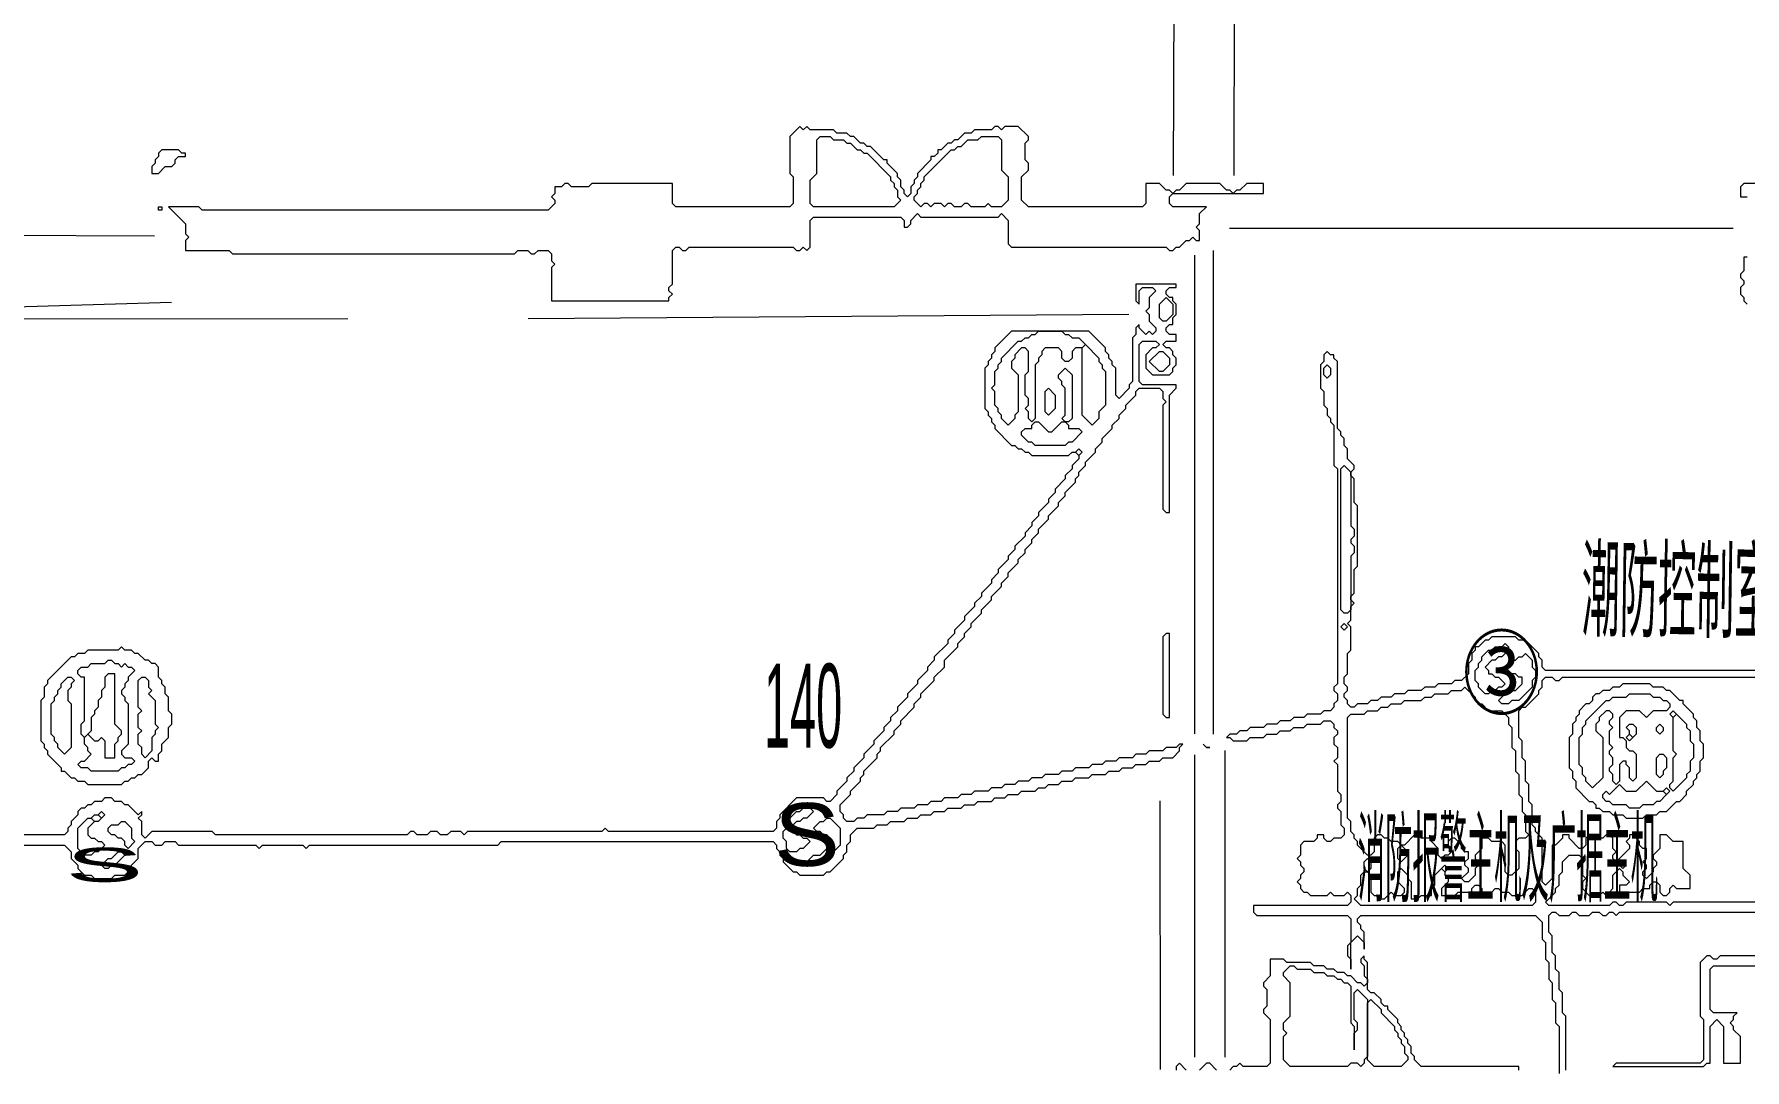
# Model space of a CAD drawing. Extents: x 20 to 3943, y 20 to 2783.
# Drawn here: x 2031 to 2540, y 1856 to 2164 of the extents above; entities that cross this region are included whole.
import ezdxf

# ---------------------------------------------------------------- set-up
doc = ezdxf.new("R2010")
doc.units = 0
for name, color, linetype, lineweight in [('OCR_TEXT', 6, 'Continuous', 0), ('TRACE_CURVE', 6, 'Continuous', 0), ('TRACE_STRAIGHT', 5, 'Continuous', 0), ('TRACE_TEXT_SYMBOL', 6, 'Continuous', 0)]:
    doc.layers.add(name, color=color, linetype=linetype, lineweight=lineweight)
doc.styles.add('wqy-unicode', font='wqy-unicode.lff')

msp = doc.modelspace()

# ---------------------------------------------------------------- linework, layer by layer
at = {"layer": 'TRACE_CURVE', "color": 6}
for points in [[(2359, 2090), (2359, 2085), (2360, 2084), (2360, 2088), (2361, 2089), (2364, 2089), (2365, 2088), (2363, 2086), (2363, 2083), (2362, 2082), (2363, 2081), (2363, 2079), (2365, 2077), (2365, 2076), (2364, 2075), (2363, 2076), (2362, 2075), (2360, 2077), (2360, 2078), (2359, 2077), (2359, 2075), (2358, 2074), (2358, 2061), (2357, 2060), (2357, 2059), (2354, 2056), (2353, 2057), (2353, 2065), (2352, 2066), (2352, 2067), (2351, 2068), (2351, 2069), (2350, 2070), (2350, 2071), (2345, 2076), (2322, 2076), (2317, 2071), (2317, 2070), (2316, 2069), (2316, 2068), (2315, 2067), (2315, 2066), (2314, 2065), (2314, 2053), (2315, 2052), (2315, 2051), (2316, 2050), (2316, 2049), (2317, 2048), (2317, 2047), (2322, 2042), (2323, 2042), (2324, 2041), (2325, 2041), (2326, 2040), (2327, 2040), (2328, 2039), (2339, 2039), (2340, 2040), (2341, 2040), (2342, 2039), (2342, 2038), (2340, 2036), (2340, 2035)], [(2369, 2057), (2371, 2059), (2371, 2060), (2361, 2060), (2360, 2061), (2360, 2072), (2361, 2073), (2365, 2073), (2366, 2072), (2365, 2071), (2364, 2071), (2362, 2069), (2362, 2065), (2364, 2063), (2369, 2063), (2370, 2064), (2370, 2065), (2371, 2066), (2371, 2068), (2370, 2069), (2370, 2070), (2369, 2071), (2368, 2071), (2367, 2072), (2368, 2073), (2371, 2073), (2371, 2075), (2369, 2075), (2368, 2076), (2368, 2077), (2369, 2078), (2370, 2078), (2370, 2080), (2371, 2081), (2371, 2084), (2370, 2085), (2370, 2086), (2369, 2086), (2368, 2087), (2368, 2088), (2369, 2089), (2371, 2089), (2371, 2090), (2359, 2090)], [(2416, 2070), (2415, 2069), (2415, 2067), (2414, 2066), (2414, 2059), (2415, 2058), (2415, 2054), (2416, 2053), (2416, 2051), (2417, 2050), (2417, 2049), (2418, 2048), (2418, 2036), (2419, 2035), (2419, 1971), (2418, 1970), (2418, 1969), (2419, 1968), (2419, 1966), (2418, 1965), (2418, 1964), (2417, 1963), (2415, 1963), (2414, 1962), (2410, 1962), (2409, 1961), (2406, 1961), (2405, 1960), (2402, 1960), (2401, 1959), (2398, 1959), (2397, 1958), (2393, 1958), (2392, 1957), (2390, 1957), (2389, 1956), (2387, 1956), (2386, 1955), (2387, 1955), (2388, 1954), (2392, 1954), (2393, 1955), (2397, 1955), (2398, 1956), (2401, 1956), (2402, 1957), (2405, 1957), (2406, 1958), (2409, 1958), (2410, 1959), (2414, 1959), (2415, 1960), (2417, 1960), (2418, 1959), (2418, 1958), (2419, 1957), (2419, 1956), (2418, 1955), (2418, 1953), (2419, 1952), (2419, 1949), (2418, 1948), (2419, 1947), (2419, 1939)], [(2424, 2035), (2424, 2036), (2422, 2038), (2422, 2041), (2421, 2042), (2421, 2044), (2420, 2045), (2420, 2046), (2419, 2047), (2419, 2067), (2418, 2068), (2418, 2069), (2417, 2069), (2416, 2070)], [(2293, 1964), (2293, 1965), (2295, 1967), (2295, 1968), (2299, 1972), (2299, 1973), (2302, 1976), (2302, 1978), (2306, 1982), (2306, 1983), (2308, 1985), (2308, 1986), (2310, 1988), (2310, 1989), (2313, 1992), (2313, 1993), (2316, 1996), (2316, 1997), (2319, 2000), (2319, 2001), (2321, 2003), (2321, 2004), (2324, 2007), (2324, 2008), (2326, 2010), (2326, 2011), (2328, 2013), (2328, 2014), (2330, 2016), (2330, 2017), (2333, 2020), (2333, 2021), (2336, 2024), (2336, 2025), (2338, 2027), (2338, 2028), (2341, 2031), (2341, 2032), (2342, 2033), (2342, 2034), (2344, 2036), (2344, 2037), (2347, 2040), (2347, 2041), (2349, 2043), (2349, 2044), (2352, 2047), (2352, 2048), (2354, 2050), (2354, 2051), (2356, 2053), (2356, 2054), (2359, 2057), (2359, 2058), (2360, 2059), (2366, 2059), (2367, 2058), (2367, 2056), (2368, 2055), (2367, 2054), (2367, 2023), (2368, 2022), (2369, 2022), (2369, 2057)], [(2340, 2035), (2338, 2033), (2338, 2032), (2335, 2029), (2335, 2028), (2333, 2026), (2333, 2025), (2330, 2022), (2330, 2021), (2328, 2019), (2328, 2018), (2326, 2016), (2326, 2015), (2323, 2012), (2323, 2011), (2321, 2009), (2321, 2008), (2318, 2005), (2318, 2004), (2316, 2002), (2316, 2001), (2313, 1998), (2313, 1997), (2311, 1995), (2311, 1994), (2308, 1991), (2308, 1990), (2305, 1987), (2305, 1986), (2303, 1984), (2303, 1983), (2299, 1979), (2299, 1978), (2297, 1976), (2297, 1975), (2294, 1972), (2294, 1971), (2291, 1968), (2291, 1967), (2288, 1964), (2288, 1963), (2286, 1961), (2286, 1960), (2284, 1958), (2284, 1957), (2281, 1954), (2281, 1953), (2278, 1950), (2278, 1949), (2275, 1946), (2275, 1945), (2273, 1943), (2273, 1942), (2270, 1939), (2270, 1938), (2268, 1936), (2267, 1936), (2266, 1937), (2258, 1937), (2253, 1932), (2253, 1931), (2252, 1930), (2252, 1928), (2251, 1927)], [(2661, 1975), (2481, 1975), (2480, 1976), (2480, 1978), (2479, 1979), (2479, 1980), (2475, 1984), (2473, 1984), (2472, 1985), (2465, 1985), (2464, 1984), (2463, 1984), (2461, 1982), (2460, 1982), (2460, 1981), (2459, 1980), (2459, 1978), (2458, 1977), (2458, 1974), (2456, 1972), (2454, 1972), (2453, 1971), (2449, 1971), (2448, 1970), (2445, 1970), (2444, 1969), (2440, 1969), (2439, 1968), (2436, 1968), (2435, 1967), (2432, 1967), (2431, 1966), (2429, 1966), (2428, 1965), (2425, 1965), (2424, 1964), (2423, 1964), (2422, 1965), (2422, 1966), (2421, 1967), (2421, 1968), (2422, 1969), (2422, 1970), (2421, 1971), (2421, 1973), (2422, 1974), (2422, 1980), (2423, 1981), (2423, 1988), (2422, 1989), (2423, 1990), (2423, 1994), (2424, 1995), (2423, 1996), (2423, 1997), (2424, 1998), (2424, 2005), (2425, 2006), (2425, 2024), (2424, 2025), (2424, 2032), (2423, 2033), (2423, 2034), (2424, 2035)], [(2474, 1954), (2473, 1955), (2473, 1963), (2474, 1964), (2475, 1964), (2479, 1968), (2479, 1969), (2480, 1970), (2480, 1972), (2481, 1973), (2483, 1973), (2484, 1972), (2485, 1972), (2486, 1973), (2556, 1973)], [(2449, 1920), (2449, 1922), (2447, 1924), (2447, 1925), (2444, 1925), (2443, 1926), (2442, 1926), (2439, 1923), (2438, 1923), (2437, 1924), (2435, 1924), (2434, 1925), (2433, 1925), (2432, 1926), (2431, 1926), (2430, 1925), (2430, 1921), (2429, 1920), (2428, 1920), (2425, 1923), (2425, 1924), (2424, 1925), (2424, 1926), (2423, 1927), (2423, 1930), (2422, 1931), (2422, 1961), (2423, 1962), (2427, 1962), (2428, 1963), (2431, 1963), (2432, 1964), (2434, 1964), (2435, 1965), (2438, 1965), (2439, 1966), (2444, 1966), (2445, 1967), (2447, 1967), (2448, 1968), (2452, 1968), (2453, 1969), (2456, 1969)], [(2456, 1969), (2457, 1970), (2460, 1967), (2460, 1966), (2461, 1965), (2462, 1965), (2464, 1963), (2468, 1963), (2470, 1961), (2470, 1959), (2471, 1958), (2471, 1952), (2472, 1951), (2472, 1945), (2473, 1944), (2473, 1938), (2474, 1937), (2474, 1933), (2475, 1932), (2475, 1927), (2476, 1926), (2475, 1925), (2473, 1925), (2472, 1924), (2472, 1922), (2473, 1921), (2473, 1916), (2471, 1914), (2470, 1914), (2469, 1915), (2469, 1923), (2468, 1924), (2465, 1924), (2464, 1925), (2462, 1925), (2462, 1922), (2460, 1920), (2460, 1919), (2461, 1918), (2461, 1917), (2460, 1916), (2460, 1914), (2458, 1912), (2457, 1912), (2456, 1913), (2458, 1915), (2458, 1916), (2457, 1917), (2457, 1918), (2458, 1919), (2458, 1921), (2457, 1921), (2456, 1922), (2456, 1923), (2454, 1925), (2453, 1925), (2452, 1924), (2452, 1923), (2453, 1922), (2453, 1921), (2452, 1920), (2451, 1920), (2450, 1919), (2449, 1920)], [(2368, 1952), (2367, 1951), (2363, 1951), (2362, 1950), (2359, 1950), (2358, 1949), (2354, 1949), (2353, 1948), (2350, 1948), (2349, 1947), (2346, 1947), (2345, 1946), (2341, 1946), (2340, 1945), (2337, 1945), (2336, 1944), (2332, 1944), (2331, 1943), (2328, 1943), (2327, 1942), (2324, 1942), (2323, 1941), (2320, 1941), (2319, 1940), (2316, 1940), (2315, 1939), (2311, 1939), (2310, 1938), (2307, 1938), (2306, 1937), (2302, 1937), (2301, 1936), (2298, 1936), (2297, 1935), (2294, 1935), (2293, 1934), (2289, 1934), (2288, 1933), (2285, 1933), (2284, 1932), (2279, 1932), (2278, 1931), (2276, 1931), (2275, 1930), (2273, 1930), (2272, 1931), (2272, 1932), (2271, 1933), (2271, 1935), (2274, 1938), (2274, 1939), (2277, 1942), (2277, 1943), (2278, 1944), (2278, 1945), (2282, 1949), (2282, 1950), (2283, 1951), (2283, 1952), (2287, 1956), (2287, 1957), (2289, 1959), (2289, 1960), (2293, 1964)], [(2254, 1919), (2254, 1918), (2257, 1915), (2258, 1915), (2259, 1914), (2266, 1914), (2267, 1915), (2268, 1915), (2272, 1919), (2272, 1920), (2273, 1921), (2273, 1923), (2274, 1924), (2274, 1926), (2276, 1928), (2281, 1928), (2282, 1929), (2285, 1929), (2286, 1930), (2290, 1930), (2291, 1931), (2294, 1931), (2295, 1932), (2298, 1932), (2299, 1933), (2302, 1933), (2303, 1934), (2307, 1934), (2308, 1935), (2311, 1935), (2312, 1936), (2316, 1936), (2317, 1937), (2320, 1937), (2321, 1938), (2324, 1938), (2325, 1939), (2329, 1939), (2330, 1940), (2332, 1940), (2333, 1941), (2336, 1941), (2337, 1942), (2340, 1942), (2341, 1943), (2345, 1943), (2346, 1944), (2350, 1944), (2351, 1945), (2354, 1945), (2355, 1946), (2358, 1946), (2359, 1947), (2362, 1947), (2363, 1948), (2366, 1948), (2367, 1949), (2370, 1949), (2372, 1951), (2372, 1952), (2373, 1953), (2372, 1953), (2371, 1952), (2368, 1952)], [(2522, 1924), (2519, 1924), (2517, 1926), (2515, 1926), (2515, 1922), (2513, 1920), (2513, 1919), (2514, 1918), (2514, 1917), (2513, 1916), (2513, 1915), (2511, 1913), (2510, 1914), (2510, 1915), (2511, 1916), (2511, 1917), (2510, 1918), (2511, 1919), (2511, 1922), (2510, 1922), (2509, 1923), (2509, 1924), (2507, 1926), (2506, 1926), (2506, 1925), (2505, 1924), (2506, 1923), (2506, 1922), (2502, 1918), (2501, 1919), (2501, 1920), (2502, 1921), (2501, 1922), (2501, 1925), (2500, 1926), (2499, 1926), (2498, 1925), (2496, 1925), (2495, 1926), (2494, 1926), (2493, 1925), (2493, 1923), (2492, 1922), (2491, 1922), (2488, 1925), (2488, 1926), (2486, 1926), (2486, 1925), (2484, 1923), (2483, 1923), (2483, 1913), (2481, 1911), (2480, 1912), (2480, 1925), (2478, 1927), (2478, 1928), (2477, 1929), (2477, 1935), (2476, 1936), (2476, 1941), (2475, 1942), (2475, 1948), (2474, 1949), (2474, 1954)], [(2251, 1927), (2202, 1927), (2201, 1928), (2200, 1927), (2160, 1927), (2159, 1926), (2158, 1927), (2155, 1927), (2154, 1926), (2152, 1926), (2151, 1927), (2149, 1927), (2148, 1926), (2145, 1926), (2144, 1927), (2143, 1927), (2142, 1926), (2085, 1926), (2084, 1927), (2066, 1927), (2064, 1925), (2063, 1926), (2063, 1930), (2062, 1931), (2063, 1932), (2063, 1933), (2062, 1932), (2059, 1935), (2058, 1935), (2057, 1936), (2055, 1936), (2054, 1937), (2052, 1937), (2051, 1936), (2049, 1936), (2048, 1935), (2047, 1935), (2046, 1934), (2045, 1934), (2044, 1933), (2044, 1932), (2042, 1930), (2042, 1929), (2041, 1928), (2041, 1927), (2040, 1926), (1979, 1926)], [(2419, 1939), (2420, 1938), (2420, 1936), (2419, 1935), (2419, 1934), (2420, 1933), (2420, 1929), (2421, 1928), (2421, 1926), (2420, 1925), (2418, 1925), (2417, 1924), (2416, 1924), (2415, 1925), (2415, 1926), (2413, 1926), (2413, 1925), (2412, 1924), (2409, 1924), (2408, 1923), (2408, 1920), (2407, 1919), (2408, 1918), (2408, 1917), (2409, 1916), (2409, 1915), (2408, 1914), (2408, 1913), (2407, 1912), (2408, 1911), (2408, 1910), (2409, 1909), (2410, 1909), (2411, 1908), (2416, 1908), (2417, 1909), (2418, 1908), (2421, 1908), (2422, 1909), (2423, 1908), (2423, 1906), (2422, 1905), (2394, 1905), (2394, 1903), (2395, 1902), (2422, 1902), (2423, 1901), (2423, 1894), (2422, 1893), (2422, 1890), (2423, 1889), (2423, 1886), (2423, 1894), (2425, 1896), (2427, 1894), (2427, 1892), (2427, 1897), (2426, 1898), (2426, 1899), (2425, 1900), (2425, 1901), (2426, 1902), (2478, 1902), (2480, 1900)], [(1984, 1923), (2040, 1923), (2042, 1921), (2042, 1919), (2044, 1917), (2044, 1916), (2046, 1914), (2048, 1914), (2049, 1913), (2054, 1913), (2055, 1914), (2058, 1914), (2059, 1915), (2059, 1916), (2062, 1919), (2062, 1922), (2064, 1924), (2066, 1924), (2067, 1923), (2069, 1923), (2070, 1924), (2073, 1924), (2074, 1923), (2097, 1923), (2098, 1922), (2099, 1923), (2111, 1923), (2112, 1922), (2113, 1923), (2169, 1923), (2170, 1924), (2251, 1924), (2252, 1923), (2252, 1922), (2253, 1921), (2253, 1920), (2254, 1919)], [(2551, 1906), (2519, 1906), (2518, 1905), (2517, 1906), (2505, 1906), (2504, 1905), (2503, 1905), (2502, 1906), (2501, 1906), (2500, 1905), (2482, 1905), (2481, 1906), (2484, 1909), (2484, 1910), (2485, 1911), (2485, 1914), (2486, 1915), (2486, 1918), (2488, 1920), (2491, 1920), (2492, 1919), (2492, 1914), (2493, 1913), (2492, 1912), (2492, 1910), (2494, 1908), (2497, 1908), (2498, 1909), (2499, 1908), (2500, 1908), (2500, 1909), (2501, 1910), (2501, 1914), (2503, 1916), (2504, 1915), (2504, 1914), (2506, 1912), (2505, 1911), (2503, 1911), (2503, 1909), (2504, 1908), (2505, 1908), (2506, 1909), (2509, 1909), (2510, 1910), (2512, 1910), (2512, 1911), (2513, 1912), (2514, 1912), (2515, 1911), (2515, 1909), (2516, 1908), (2517, 1908), (2518, 1909), (2518, 1910), (2519, 1911), (2520, 1910), (2524, 1910), (2524, 1914), (2522, 1916), (2522, 1924)], [(2480, 1900), (2480, 1895), (2481, 1894), (2481, 1889), (2482, 1888), (2482, 1883), (2483, 1882), (2483, 1877), (2484, 1876), (2484, 1870), (2485, 1869), (2485, 1855)], [(2487, 1856), (2487, 1872), (2486, 1873), (2486, 1879), (2485, 1880), (2485, 1885), (2484, 1886), (2484, 1890), (2483, 1891), (2483, 1896), (2482, 1897), (2482, 1902), (2483, 1903), (2484, 1903), (2485, 1902), (2488, 1902), (2489, 1903), (2490, 1903), (2491, 1902), (2494, 1902), (2495, 1903), (2497, 1903), (2498, 1902), (2499, 1902), (2500, 1903), (2501, 1903), (2502, 1902), (2503, 1903), (2550, 1903)], [(2427, 1890), (2426, 1889), (2426, 1888), (2427, 1887), (2427, 1884), (2428, 1883), (2428, 1882), (2427, 1881), (2426, 1882), (2425, 1882), (2423, 1884), (2422, 1884), (2421, 1885), (2419, 1885), (2418, 1886), (2416, 1886), (2415, 1887), (2412, 1887), (2411, 1888), (2404, 1888), (2403, 1889), (2399, 1889), (2399, 1884), (2397, 1882), (2397, 1881), (2398, 1880), (2398, 1875), (2397, 1874), (2397, 1873), (2399, 1871), (2399, 1858), (2398, 1857), (2391, 1857), (2390, 1858), (2389, 1857), (2388, 1857), (2387, 1856)], [(2473, 1856), (2473, 1857), (2444, 1857), (2442, 1859), (2442, 1860), (2441, 1861), (2441, 1863), (2440, 1864), (2440, 1865), (2439, 1866), (2439, 1867), (2438, 1868), (2438, 1869), (2437, 1870), (2437, 1871), (2434, 1874), (2434, 1875), (2433, 1875), (2432, 1876), (2432, 1877), (2430, 1879), (2429, 1879), (2428, 1880), (2428, 1888), (2427, 1889), (2427, 1890)], [(2561, 1890), (2533, 1890), (2532, 1889), (2531, 1889), (2530, 1890), (2529, 1890), (2527, 1888), (2527, 1872), (2528, 1871), (2528, 1859), (2527, 1858), (2502, 1858), (2501, 1857), (2528, 1857), (2529, 1858), (2530, 1858), (2530, 1869), (2532, 1871), (2534, 1869), (2534, 1858), (2539, 1858)], [(2539, 1858), (2539, 1866), (2537, 1868), (2537, 1869), (2536, 1870), (2537, 1871), (2537, 1872), (2538, 1873), (2531, 1873), (2530, 1874), (2530, 1886), (2531, 1887), (2554, 1887)], [(2374, 1856), (2372, 1858), (2371, 1857), (2371, 1856)], [(2383, 1856), (2381, 1858), (2380, 1858), (2378, 1856)]]:
    msp.add_lwpolyline(points, dxfattribs=at)
for points in [[(2368, 2086), (2370, 2084), (2370, 2081), (2368, 2079), (2367, 2079), (2366, 2080), (2366, 2084)], [(2329, 2075), (2330, 2076), (2337, 2076), (2338, 2075), (2339, 2075), (2340, 2074), (2342, 2074), (2344, 2072), (2343, 2071), (2341, 2071), (2340, 2070), (2340, 2068), (2339, 2067), (2338, 2067), (2337, 2068), (2337, 2070), (2336, 2071), (2332, 2071), (2331, 2070), (2331, 2069), (2330, 2068), (2330, 2067), (2329, 2066), (2329, 2050), (2328, 2049), (2327, 2050), (2327, 2052), (2326, 2053), (2327, 2054), (2327, 2056), (2326, 2057), (2326, 2063), (2327, 2064), (2327, 2070), (2326, 2071), (2325, 2071), (2323, 2069), (2323, 2068), (2322, 2067), (2322, 2065), (2324, 2063), (2324, 2052), (2323, 2051), (2323, 2050), (2321, 2048), (2319, 2050), (2319, 2051), (2318, 2052), (2318, 2053), (2317, 2054), (2317, 2058), (2316, 2059), (2317, 2060), (2317, 2064), (2318, 2065), (2318, 2066), (2319, 2067), (2319, 2068), (2324, 2073), (2325, 2073), (2326, 2074), (2327, 2074), (2328, 2075)], [(2343, 2071), (2344, 2072), (2348, 2068), (2348, 2067), (2349, 2066), (2349, 2065), (2350, 2064), (2350, 2054), (2348, 2052), (2348, 2050), (2346, 2048), (2343, 2051)], [(2366, 2070), (2367, 2070), (2369, 2068), (2369, 2066), (2367, 2064), (2366, 2064), (2363, 2067)], [(2338, 2065), (2340, 2063), (2340, 2050), (2339, 2049), (2338, 2049), (2337, 2050), (2338, 2051), (2338, 2059), (2337, 2060), (2337, 2061), (2336, 2062), (2336, 2063)], [(2415, 2065), (2416, 2066), (2417, 2065), (2417, 2063), (2416, 2062), (2415, 2063)], [(2332, 2058), (2333, 2059), (2335, 2057), (2335, 2053), (2333, 2051), (2332, 2052)], [(2328, 2048), (2329, 2049), (2330, 2049), (2333, 2046), (2334, 2046), (2337, 2049), (2338, 2049), (2339, 2048), (2339, 2047), (2342, 2047), (2343, 2046), (2340, 2043), (2339, 2043), (2338, 2042), (2329, 2042), (2328, 2043), (2327, 2043), (2325, 2045), (2325, 2046), (2326, 2047), (2328, 2047)], [(2341, 2040), (2342, 2041), (2343, 2040), (2342, 2039)], [(2420, 2035), (2421, 2036), (2423, 2034), (2423, 2018), (2424, 2017), (2424, 2015), (2423, 2014), (2423, 2013), (2424, 2012), (2424, 2010), (2423, 2009), (2423, 1993), (2422, 1992), (2421, 1992), (2420, 1993)], [(2420, 1988), (2421, 1989), (2422, 1988), (2421, 1987)], [(2468, 1982), (2469, 1983), (2470, 1982), (2470, 1981), (2468, 1979), (2467, 1979), (2466, 1978), (2465, 1978), (2463, 1976), (2464, 1975), (2464, 1974), (2465, 1974), (2466, 1973), (2467, 1973), (2469, 1971), (2468, 1970), (2467, 1970), (2466, 1969), (2465, 1969), (2464, 1968), (2463, 1968), (2461, 1970), (2461, 1971), (2460, 1972), (2460, 1975), (2461, 1976), (2461, 1977), (2462, 1978), (2462, 1979), (2464, 1981), (2465, 1981), (2466, 1982)], [(2474, 1979), (2475, 1980), (2477, 1978), (2477, 1976), (2478, 1975), (2478, 1973), (2477, 1972), (2477, 1970), (2473, 1966), (2471, 1966), (2470, 1965), (2468, 1965), (2467, 1966), (2469, 1968), (2470, 1968), (2471, 1969), (2472, 1969), (2474, 1971), (2474, 1973), (2473, 1973), (2472, 1974), (2471, 1974), (2469, 1976), (2471, 1978), (2472, 1978), (2473, 1979)], [(2047, 1931), (2048, 1931), (2049, 1930), (2047, 1928), (2047, 1926), (2048, 1925), (2049, 1925), (2050, 1924), (2051, 1924), (2052, 1923), (2050, 1921), (2049, 1921), (2048, 1920), (2046, 1920), (2044, 1922), (2044, 1928)], [(2048, 1931), (2049, 1932), (2050, 1932), (2051, 1931), (2050, 1930), (2049, 1930)], [(2050, 1932), (2051, 1933), (2052, 1932), (2051, 1931)], [(2259, 1933), (2260, 1934), (2262, 1934), (2263, 1933), (2261, 1931), (2260, 1931), (2259, 1930), (2258, 1930), (2257, 1929), (2257, 1927), (2258, 1926), (2259, 1926), (2260, 1925), (2261, 1925), (2262, 1924), (2260, 1922), (2259, 1922), (2258, 1921), (2256, 1921), (2255, 1922), (2255, 1924), (2254, 1925), (2254, 1927), (2255, 1928), (2255, 1930), (2258, 1933)], [(2266, 1930), (2267, 1931), (2268, 1931), (2271, 1928), (2271, 1923), (2266, 1918), (2265, 1918), (2264, 1917), (2262, 1917), (2261, 1918), (2263, 1920), (2265, 1920), (2268, 1923), (2268, 1925), (2267, 1926), (2266, 1926), (2265, 1927), (2264, 1927), (2263, 1928), (2265, 1930)], [(2056, 1929), (2057, 1930), (2058, 1930), (2060, 1928), (2060, 1925), (2061, 1924), (2059, 1922), (2058, 1923), (2058, 1924), (2057, 1925), (2056, 1925), (2055, 1926), (2054, 1926), (2053, 1927), (2053, 1928), (2054, 1929)], [(2056, 1921), (2057, 1921), (2058, 1920), (2055, 1917), (2054, 1917), (2053, 1916), (2052, 1916), (2051, 1917), (2053, 1919), (2054, 1919)], [(2437, 1922), (2438, 1923), (2440, 1921), (2440, 1920), (2438, 1918), (2437, 1919)], [(2437, 1915), (2438, 1916), (2440, 1914), (2440, 1913), (2441, 1912), (2441, 1907), (2443, 1907), (2444, 1908), (2447, 1908), (2447, 1910), (2448, 1911), (2448, 1914), (2450, 1916), (2451, 1915), (2451, 1914), (2452, 1913), (2452, 1912), (2450, 1910), (2450, 1908), (2454, 1908), (2455, 1909), (2459, 1909), (2459, 1910), (2460, 1911), (2461, 1911), (2462, 1910), (2462, 1909), (2463, 1908), (2465, 1908), (2465, 1909), (2466, 1910), (2467, 1910), (2468, 1909), (2470, 1909), (2471, 1908), (2474, 1908), (2476, 1910), (2477, 1910), (2478, 1909), (2478, 1906), (2477, 1905), (2426, 1905), (2424, 1907), (2425, 1908), (2425, 1910), (2426, 1911), (2426, 1914), (2427, 1915), (2428, 1915), (2429, 1914), (2429, 1909), (2430, 1908), (2431, 1908), (2432, 1907), (2433, 1907), (2435, 1909), (2436, 1908), (2438, 1908), (2439, 1909), (2439, 1910), (2437, 1912)], [(2427, 1918), (2428, 1919), (2429, 1918), (2429, 1916), (2428, 1915), (2427, 1916)], [(2450, 1916), (2451, 1917), (2452, 1916), (2451, 1915)], [(2503, 1917), (2504, 1918), (2505, 1917), (2504, 1916)], [(2405, 1887), (2406, 1887), (2407, 1886), (2411, 1886), (2412, 1885), (2415, 1885), (2416, 1884), (2418, 1884), (2419, 1883), (2420, 1883), (2421, 1882), (2422, 1882), (2423, 1881), (2423, 1870), (2424, 1869), (2424, 1862), (2424, 1867), (2425, 1868), (2425, 1870), (2424, 1871), (2424, 1879), (2425, 1880), (2428, 1877), (2428, 1860), (2427, 1859), (2427, 1858), (2426, 1857), (2425, 1858), (2423, 1858), (2422, 1857), (2405, 1857), (2403, 1859), (2403, 1866), (2404, 1867), (2403, 1868), (2403, 1870), (2405, 1872), (2405, 1882), (2403, 1884), (2403, 1885)], [(2428, 1876), (2429, 1877), (2432, 1874), (2432, 1873), (2436, 1869), (2436, 1868), (2437, 1867), (2437, 1866), (2438, 1865), (2438, 1864), (2439, 1863), (2439, 1861), (2440, 1860), (2440, 1859), (2438, 1857), (2430, 1857), (2428, 1859)]]:
    msp.add_lwpolyline(points, close=True, dxfattribs=at)
at = {"layer": 'TRACE_STRAIGHT', "color": 5}
for p, q in [((2370.18, 2122.37), (2370.46, 2193.63)), ((2388.31, 2122.37), (2388.36, 2193.62)), ((1696.85, 2105.8), (2066.84, 2104.41)), ((2386.88, 2106.71), (2536.88, 2106.69)), ((2376.48, 2098.63), (2376.48, 1956.12)), ((2382, 2100), (2382, 1956)), ((2021.89, 2083.2), (2071.92, 2084.64)), ((1983.13, 2079.59), (2124.38, 2079.81)), ((2178.12, 2079.74), (2356.88, 2081.03)), ((2385.48, 1951.13), (2385.49, 1859.87)), ((2376.47, 1949.88), (2376.48, 1859.87)), ((2366.18, 1936.13), (2366.23, 1856.13))]:
    msp.add_line(p, q, dxfattribs=at)
at = {"layer": 'TRACE_TEXT_SYMBOL', "color": 6}
for points in [[(2259, 2137), (2256, 2134), (2256, 2123), (2257, 2122), (2257, 2114), (2256, 2113), (2222, 2113), (2221, 2114), (2221, 2120), (2197, 2120), (2196, 2119), (2191, 2119), (2190, 2120), (2189, 2120), (2188, 2119), (2186, 2119), (2186, 2117), (2185, 2116), (2186, 2115), (2186, 2114), (2184, 2112), (2081, 2112), (2080, 2113), (2071, 2113), (2076, 2108), (2076, 2105), (2077, 2104), (2076, 2103), (2076, 2100), (2089, 2100), (2090, 2099), (2174, 2099), (2175, 2100), (2178, 2100), (2179, 2099), (2180, 2099), (2181, 2100), (2184, 2100), (2185, 2099), (2185, 2097), (2186, 2096), (2185, 2095), (2185, 2085), (2220, 2085), (2220, 2086), (2221, 2087), (2220, 2088), (2220, 2089), (2221, 2090), (2221, 2100), (2222, 2101), (2223, 2101), (2224, 2100), (2225, 2100), (2226, 2101), (2257, 2101), (2258, 2100), (2259, 2100), (2260, 2101), (2261, 2100), (2262, 2101), (2262, 2109), (2263, 2110), (2289, 2110)], [(2318, 2137), (2317, 2137), (2316, 2136), (2311, 2136), (2310, 2135), (2308, 2135), (2306, 2133), (2305, 2133), (2304, 2132), (2303, 2132), (2301, 2130), (2300, 2130), (2300, 2129), (2299, 2128), (2298, 2128), (2298, 2127), (2294, 2123), (2294, 2122), (2293, 2121), (2293, 2120), (2292, 2119), (2292, 2117), (2291, 2116), (2290, 2117), (2290, 2118), (2289, 2119), (2289, 2121), (2288, 2122), (2288, 2123), (2285, 2126), (2285, 2127), (2284, 2127), (2280, 2131), (2279, 2131), (2278, 2132), (2277, 2132), (2275, 2134), (2274, 2134), (2273, 2135), (2270, 2135), (2269, 2136), (2262, 2136), (2261, 2137), (2260, 2136), (2259, 2137)], [(2289, 2110), (2290, 2109), (2290, 2107), (2291, 2107), (2292, 2108), (2292, 2109), (2294, 2111), (2295, 2110), (2318, 2110), (2319, 2111), (2321, 2109), (2321, 2102), (2322, 2101), (2368, 2101), (2369, 2100), (2370, 2100), (2371, 2101), (2372, 2101), (2374, 2103), (2375, 2103), (2376, 2104), (2377, 2103), (2378, 2103), (2378, 2106), (2377, 2107), (2378, 2108), (2378, 2111), (2380, 2113), (2370, 2113), (2369, 2114), (2369, 2116), (2370, 2117), (2397, 2117), (2397, 2120), (2392, 2120), (2390, 2118), (2389, 2118), (2388, 2117), (2387, 2118), (2386, 2118), (2384, 2120), (2374, 2120), (2372, 2118), (2371, 2118), (2370, 2117), (2369, 2118), (2368, 2118), (2366, 2120), (2362, 2120), (2362, 2114), (2361, 2113), (2327, 2113), (2325, 2115), (2325, 2122), (2327, 2124), (2327, 2126), (2326, 2127), (2326, 2132), (2327, 2133), (2327, 2134), (2324, 2137), (2320, 2137), (2319, 2136), (2318, 2137)], [(2573, 2120), (2540, 2120), (2539, 2119), (2539, 2116), (2541, 2116)], [(2541, 2098), (2540, 2098), (2540, 2094), (2539, 2093), (2539, 2092), (2540, 2091), (2540, 2090), (2539, 2089), (2539, 2087), (2540, 2086), (2540, 2085), (2541, 2084)], [(2052, 1977), (2053, 1978), (2054, 1978), (2055, 1977), (2056, 1977), (2057, 1976), (2058, 1977), (2059, 1976), (2060, 1976), (2061, 1975), (2059, 1973), (2059, 1972), (2058, 1971), (2058, 1970), (2057, 1969), (2057, 1968), (2058, 1967), (2058, 1966), (2059, 1965), (2059, 1953), (2057, 1951), (2057, 1950), (2058, 1949), (2060, 1949), (2061, 1948), (2060, 1947), (2059, 1947), (2058, 1946), (2057, 1946), (2056, 1945), (2048, 1945), (2047, 1946), (2045, 1946), (2044, 1947), (2045, 1948), (2046, 1948), (2048, 1950), (2047, 1951), (2047, 1952), (2046, 1953), (2046, 1955), (2047, 1956), (2049, 1954), (2050, 1954), (2051, 1955), (2052, 1954), (2052, 1949), (2055, 1949), (2055, 1953), (2056, 1954), (2056, 1955), (2057, 1956), (2057, 1957), (2055, 1959), (2055, 1974), (2053, 1974), (2052, 1973), (2052, 1970), (2051, 1969), (2051, 1967), (2050, 1966), (2050, 1964), (2049, 1963), (2049, 1962)], [(2049, 1962), (2048, 1961), (2048, 1957), (2046, 1955), (2045, 1956), (2045, 1959), (2046, 1960), (2046, 1973), (2045, 1973), (2044, 1974), (2044, 1975), (2045, 1976), (2047, 1976), (2048, 1977), (2052, 1977)], [(2505, 1967), (2506, 1968), (2512, 1968), (2513, 1967), (2515, 1967), (2516, 1966), (2517, 1966), (2518, 1965), (2518, 1964), (2517, 1963), (2513, 1963), (2511, 1961), (2509, 1963), (2505, 1963), (2503, 1961), (2503, 1955), (2504, 1955), (2505, 1954), (2505, 1952), (2506, 1951), (2507, 1951), (2508, 1950), (2508, 1943), (2507, 1942), (2506, 1943), (2506, 1946), (2505, 1947), (2505, 1948), (2504, 1948), (2503, 1947), (2503, 1942), (2502, 1941), (2501, 1942), (2501, 1944), (2500, 1945), (2500, 1946), (2501, 1947), (2501, 1949), (2500, 1950), (2500, 1951), (2501, 1952), (2500, 1953), (2500, 1957), (2501, 1958), (2500, 1959), (2500, 1960), (2501, 1961), (2501, 1962), (2500, 1963), (2499, 1963), (2497, 1961), (2497, 1960), (2496, 1959), (2496, 1957), (2498, 1955), (2498, 1943), (2495, 1940), (2493, 1942), (2493, 1943), (2492, 1944), (2492, 1946), (2491, 1947), (2491, 1955), (2492, 1956)], [(2492, 1956), (2492, 1958), (2493, 1959), (2493, 1960), (2499, 1966), (2500, 1966), (2501, 1967), (2505, 1967)]]:
    msp.add_lwpolyline(points, dxfattribs=at)
for points in [[(2069, 2130), (2068, 2129), (2068, 2128), (2067, 2127), (2067, 2126), (2066, 2125), (2066, 2123), (2068, 2123), (2070, 2125), (2072, 2125), (2073, 2126), (2073, 2127), (2074, 2128), (2076, 2128), (2076, 2129), (2075, 2129), (2074, 2130)], [(2264, 2133), (2265, 2134), (2268, 2134), (2269, 2133), (2272, 2133), (2273, 2132), (2274, 2132), (2276, 2130), (2277, 2130), (2278, 2129), (2279, 2129), (2286, 2122), (2286, 2121), (2287, 2120), (2287, 2119), (2288, 2118), (2288, 2116), (2289, 2115), (2287, 2113), (2263, 2113), (2262, 2114), (2262, 2121), (2264, 2123)], [(2312, 2133), (2313, 2134), (2318, 2134), (2319, 2133), (2319, 2124), (2321, 2122), (2321, 2115), (2319, 2113), (2316, 2113), (2315, 2114), (2314, 2113), (2310, 2113), (2309, 2114), (2308, 2114), (2307, 2113), (2305, 2113), (2304, 2114), (2303, 2114), (2302, 2113), (2301, 2114), (2299, 2114), (2298, 2113), (2297, 2114), (2296, 2114), (2295, 2113), (2293, 2115), (2293, 2116), (2294, 2117), (2294, 2118), (2295, 2119), (2295, 2120), (2296, 2121), (2296, 2122), (2304, 2130), (2305, 2130), (2306, 2131), (2307, 2131), (2309, 2133)], [(2068, 2113), (2069, 2113), (2069, 2112), (2068, 2112)], [(2057, 1982), (2056, 1981), (2047, 1981), (2046, 1980), (2044, 1980), (2043, 1979), (2042, 1979), (2035, 1972), (2035, 1971), (2034, 1970), (2034, 1967), (2033, 1966), (2033, 1954), (2034, 1953), (2034, 1952), (2035, 1951), (2035, 1950), (2039, 1946), (2039, 1945), (2040, 1945), (2042, 1943), (2043, 1943), (2044, 1942), (2046, 1942), (2047, 1941), (2057, 1941), (2058, 1942), (2059, 1942), (2060, 1943), (2061, 1943), (2062, 1944), (2063, 1944), (2065, 1946), (2065, 1948), (2066, 1949), (2067, 1948), (2068, 1948), (2068, 1950), (2069, 1951), (2069, 1953), (2071, 1955), (2071, 1958), (2072, 1959), (2072, 1962), (2071, 1963), (2071, 1967), (2070, 1968), (2070, 1970), (2069, 1971), (2069, 1972), (2068, 1973), (2068, 1976), (2067, 1977), (2066, 1977), (2065, 1978), (2064, 1978), (2062, 1980), (2061, 1980), (2060, 1981), (2058, 1981)], [(2368, 1986), (2367, 1985), (2367, 1962), (2368, 1961), (2369, 1961), (2369, 1986)], [(2041, 1973), (2042, 1973), (2043, 1972), (2042, 1971), (2042, 1970), (2041, 1969), (2041, 1966), (2042, 1965), (2042, 1952), (2040, 1950), (2038, 1952), (2038, 1953), (2037, 1954), (2037, 1955), (2036, 1956), (2036, 1965), (2037, 1966), (2037, 1967), (2038, 1968), (2038, 1969), (2039, 1970), (2039, 1971)], [(2062, 1972), (2063, 1973), (2064, 1973), (2065, 1972), (2065, 1970), (2066, 1969), (2065, 1968), (2067, 1966), (2067, 1959), (2068, 1958), (2067, 1957), (2067, 1956), (2066, 1955), (2066, 1951), (2064, 1949), (2063, 1950), (2063, 1952), (2062, 1953), (2062, 1956), (2063, 1957), (2062, 1958), (2062, 1962), (2063, 1963), (2062, 1964)], [(2504, 1971), (2503, 1970), (2501, 1970), (2500, 1969), (2498, 1969), (2497, 1968), (2496, 1968), (2495, 1967), (2495, 1966), (2494, 1965), (2493, 1965), (2491, 1963), (2491, 1962), (2490, 1961), (2490, 1960), (2489, 1959), (2489, 1956), (2488, 1955), (2488, 1946), (2489, 1945), (2489, 1943), (2490, 1942), (2490, 1940), (2494, 1936), (2495, 1936), (2496, 1935), (2496, 1934), (2497, 1934), (2498, 1933), (2500, 1933), (2501, 1932), (2504, 1932), (2505, 1931), (2510, 1931), (2511, 1932), (2514, 1932), (2515, 1933), (2517, 1933), (2520, 1936), (2521, 1936), (2523, 1938), (2523, 1939), (2525, 1941), (2525, 1942), (2526, 1943), (2526, 1944), (2527, 1945), (2527, 1948), (2528, 1949), (2528, 1953), (2527, 1954), (2527, 1957), (2526, 1958), (2526, 1960), (2525, 1961), (2525, 1962), (2522, 1965), (2522, 1966), (2521, 1966), (2518, 1969), (2517, 1969), (2516, 1970), (2513, 1970), (2512, 1971)], [(2518, 1962), (2519, 1963), (2520, 1962), (2519, 1961)], [(2519, 1961), (2520, 1962), (2523, 1959), (2523, 1958), (2524, 1957), (2524, 1954), (2525, 1953), (2525, 1949), (2524, 1948), (2524, 1945), (2523, 1944), (2523, 1943), (2519, 1939), (2518, 1940), (2518, 1941), (2519, 1942), (2519, 1949), (2520, 1950), (2519, 1951)], [(2505, 1958), (2506, 1959), (2507, 1959), (2508, 1958), (2508, 1956), (2507, 1955), (2506, 1956), (2506, 1957)], [(2505, 1955), (2506, 1956), (2507, 1955), (2506, 1954)], [(2514, 1958), (2515, 1959), (2516, 1958), (2516, 1957), (2515, 1956), (2514, 1957)], [(2379, 1953), (2380, 1952), (2381, 1952), (2380, 1952)], [(2514, 1949), (2515, 1950), (2516, 1950), (2517, 1949), (2517, 1946), (2516, 1945), (2516, 1944), (2515, 1943), (2514, 1944)], [(2511, 1942), (2514, 1939), (2516, 1939), (2517, 1938), (2515, 1936), (2514, 1936), (2513, 1935), (2510, 1935), (2509, 1934), (2506, 1934), (2505, 1935), (2501, 1935), (2500, 1936), (2499, 1936), (2498, 1937), (2498, 1938), (2499, 1939), (2500, 1938), (2503, 1941), (2505, 1939), (2508, 1939)], [(2516, 1939), (2517, 1940), (2518, 1939), (2517, 1938)]]:
    msp.add_lwpolyline(points, close=True, dxfattribs=at)

# ---------------------------------------------------------------- texts
at = {"layer": 'OCR_TEXT', "color": 6, "style": 'wqy-unicode', "width": 0.355706}
msp.add_text('潮防控制室与安保监控宣', height=23.4065, rotation=-0.7848, dxfattribs=at).set_placement((2491.62, 1987.68))
at = {"layer": 'OCR_TEXT', "color": 6, "style": 'wqy-unicode'}
for s, height, width, p in [('③', 20.28, 0.842198, (2456.25, 1964.08)), ('140', 24.96, 0.417758, (2248.29, 1952.02)), ('S', 18.72, 1.177885, (2251.22, 1916.76)), ('消防报警主机及广据主机', 21.84, 0.272869, (2425.06, 1908.39)), ('S', 10.14, 2.56993, (2040.26, 1912.04))]:
    msp.add_text(s, height=height, dxfattribs=dict(at, width=width)).set_placement(p)

doc.saveas('drawing.dxf')
